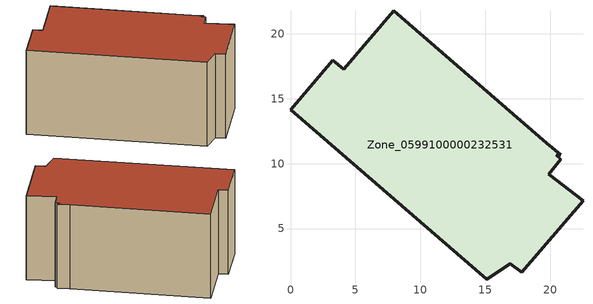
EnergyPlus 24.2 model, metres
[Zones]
Zone_0599100000232531
 floor ground (C_G): 15.13,1.11 0,14.17 3.26,17.95 4.11,17.26 7.97,21.76 19.73,11.58 20.8,10.68 20.45,10.64 20.8,10.33 19.9,9.18 22.53,7.16 17.82,1.65 16.92,2.31 z0
 wall outside (C_F): 4.11,17.26 3.26,17.95 0,14.17 15.13,1.11 16.92,2.31 17.82,1.65 22.53,7.16 19.9,9.18 20.8,10.33 20.45,10.64 20.8,10.68 19.73,11.58 7.97,21.76 4.11,17.26 z0:10.28
 roof outside (C_R): 17.82,1.65 22.53,7.16 19.9,9.18 20.8,10.33 20.45,10.64 20.8,10.68 19.73,11.58 7.97,21.76 4.11,17.26 3.26,17.95 0,14.17 15.13,1.11 16.92,2.31 z10.28
[BUILDING]
Pand.0599100000232531: North Axis=0; Terrain=City; Loads Convergence Tolerance Value=0.04; Temperature Convergence Tolerance Value=0.4; Solar Distribution=FullExterior; Maximum Number of Warmup Days=25; Minimum Number of Warmup Days=1
[Site:Location]
Rotterdam.The.Hague.AP_ZH_NLD Design_Conditions: Latitude=51.96; Longitude=4.45; Time Zone=1; Elevation=-4.5
[SITE:GROUNDTEMPERATURE:BUILDINGSURFACE]
18, 18, 18, 18, 18, 18, 18, 18, 18, 18, 18, 18
[MATERIAL] Thermal Absorptance=0.9; Solar Absorptance=0.7; Visible Absorptance=0.7
Name | Roughness | Thickness | Conductivity | Density | Specific Heat
G.D.1965 | MediumSmooth | 0.15 | 1 | 540 | 1210
F.D.1965 | Rough | 0.3 | 0.857143 | 1920 | 840
R.D.1965 | MediumRough | 0.2 | 0.08 | 1500 | 1000
[CONSTRUCTION]
C_G: G.D.1965
C_F: F.D.1965
C_R: R.D.1965
[ZONE]
Zone_0599100000232531: Type=1; Multiplier=1; Ceiling Height=Autocalculate; Volume=Autocalculate; Floor Area=autocalculate; Part of Total Floor Area=Yes
[ZONEINFILTRATION:DESIGNFLOWRATE]
Infil_Zone_0599100000232531: Zone or ZoneList or Space or SpaceList=Zone_0599100000232531; Schedule=AlwaysOn; Design Flow Rate Calculation Method=Flow/Area; Flow Rate per Floor Area=0.0042; Constant Term Coefficient=1; Temperature Term Coefficient=0; Velocity Term Coefficient=0; Velocity Squared Term Coefficient=0
[HVACTEMPLATE:ZONE:IDEALLOADSAIRSYSTEM]
Zone_0599100000232531: Maximum Heating Supply Air Temperature=50; Minimum Cooling Supply Air Temperature=13; Maximum Heating Supply Air Humidity Ratio=0.0156; Minimum Cooling Supply Air Humidity Ratio=0.0077; Heating Limit=NoLimit; Cooling Limit=NoLimit; Dehumidification Control Type=ConstantSensibleHeatRatio; Cooling Sensible Heat Ratio=0.7; Dehumidification Setpoint=60; Humidification Control Type=None; Humidification Setpoint=30; Outdoor Air Method=None; Outdoor Air Flow Rate per Person=0.00944; Outdoor Air Flow Rate per Zone Floor Area=0; Outdoor Air Flow Rate per Zone=0; Demand Controlled Ventilation Type=None; Outdoor Air Economizer Type=NoEconomizer; Heat Recovery Type=None; Sensible Heat Recovery Effectiveness=0.7; Latent Heat Recovery Effectiveness=0.65
[ZONECONTROL:THERMOSTAT]
ThermostatControl_Zone_0599100000232531: Zone or ZoneList=Zone_0599100000232531; Control Type Schedule=DualSetpointControlType; Control 1=Thermostat_Zone_0599100000232531; Temperature Difference Between Cutout And Setpoint=0
[THERMOSTATSETPOINT:DUALSETPOINT]
Thermostat_Zone_0599100000232531: Heating Setpoint Temperature Schedule=HeatingSetpoint_Zone_0599100000232531; Cooling Setpoint Temperature Schedule=CoolingSetpoint_Zone_0599100000232531
[SCHEDULE:COMPACT]
HeatingSetpoint_Zone_0599100000232531: Through: 12/31, For: AllDays, Until: 24:00, 21
CoolingSetpoint_Zone_0599100000232531: Through: 12/31, For: AllDays, Until: 24:00, 24
DualSetpointControlType: Through: 12/31, For: AllDays, Until: 24:00, 4
AlwaysOn: Through: 12/31, For: AllDays, Until: 24:00, 1
